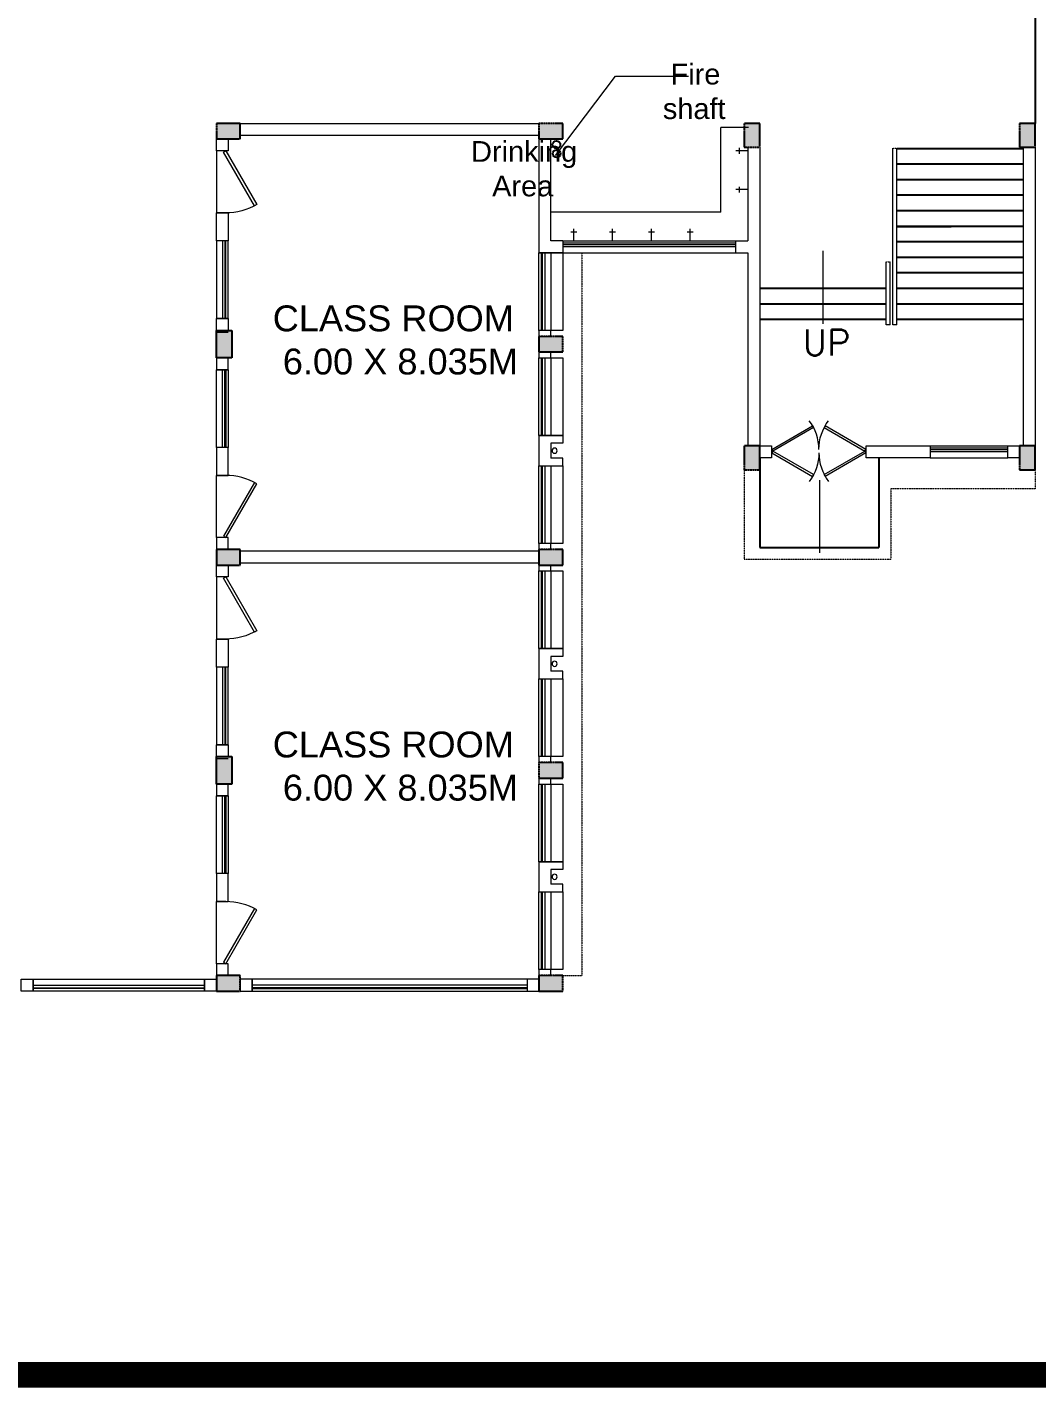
# Model space of a CAD drawing. Header units: inches. Extents: x 719368 to 6315912, y -2624014 to 446967.
# Drawn here: x 6068327 to 6087828, y -2162988 to -2136711 of the extents above; entities that cross this region are included whole.
import ezdxf
from ezdxf.lldxf.tags import DXFTag

# ---------------------------------------------------------------- set-up
doc = ezdxf.new("R2010")
doc.units = ezdxf.units.IN
doc.header["$LTSCALE"] = 20
doc.header["$MEASUREMENT"] = 0
for name, pattern in [('CENTER2', [1.125, 0.75, -0.125, 0.125, -0.125]), ('DASHED2', [0.375, 0.25, -0.125]), ('HIDDEN', [0.375, 0.25, -0.125])]:
    doc.linetypes.add(name, pattern=pattern)
doc.layers.get('0').update_dxf_attribs({"color": 51, "lineweight": 30})
for name, color, linetype in [('BL', 1, 'Continuous'), ('expension joint', 248, 'Continuous'), ('STAIRS', 1, 'Continuous')]:
    doc.layers.add(name, color=color, linetype=linetype)
for name, color, linetype, lineweight in [('CLL LEV.', 252, 'Continuous', 18), ('COL HATCH', 254, 'Continuous', 5), ('COLUMN', 2, 'Continuous', 25), ('DIM', 7, 'Continuous', 13), ('DOOR', 43, 'Continuous', 13), ('FIXTURE', 15, 'DASHDOT', 9), ('glass', 5, 'Continuous', 18), ('PROJ.', 30, 'DASHED2', 13), ('Railing', 34, 'Continuous', 20), ('Text', 7, 'Continuous', 15), ('Ventilator', 6, 'DASHED', 20), ('WALL', 1, 'Continuous', 18), ('window', 71, 'Continuous', 18), ('Window-Wall', 7, 'Continuous', 20)]:
    doc.layers.add(name, color=color, linetype=linetype, lineweight=lineweight)
doc.styles.add('L120', font='simplex.shx', dxfattribs={"height": 1})
doc.styles.add('Tabrej', font='romans.shx')
tags = doc.linetypes.add('DASHDOT', pattern=[1, 0.5, -0.25, 0, -0.25]).pattern_tags.tags
tags[10:11] = [DXFTag(74, 4), DXFTag(75, 0), DXFTag(340, '0'), DXFTag(46, 1.0), DXFTag(50, 0.0), DXFTag(44, 0.0), DXFTag(45, 0.0)]
tags[8:9] = [DXFTag(74, 4), DXFTag(75, 0), DXFTag(340, '0'), DXFTag(46, 1.0), DXFTag(50, 0.0), DXFTag(44, 0.0), DXFTag(45, 0.0)]
tags[6:7] = [DXFTag(74, 4), DXFTag(75, 0), DXFTag(340, '0'), DXFTag(46, 1.0), DXFTag(50, 0.0), DXFTag(44, 0.0), DXFTag(45, 0.0)]
tags[4:5] = [DXFTag(74, 4), DXFTag(75, 0), DXFTag(340, '0'), DXFTag(46, 1.0), DXFTag(50, 0.0), DXFTag(44, 0.0), DXFTag(45, 0.0)]
tags = doc.linetypes.add('DASHED', pattern=[0.75, 0.5, -0.25]).pattern_tags.tags
tags[6:7] = [DXFTag(74, 4), DXFTag(75, 0), DXFTag(340, '0'), DXFTag(46, 1.0), DXFTag(50, 0.0), DXFTag(44, 0.0), DXFTag(45, 0.0)]
tags[4:5] = [DXFTag(74, 4), DXFTag(75, 0), DXFTag(340, '0'), DXFTag(46, 1.0), DXFTag(50, 0.0), DXFTag(44, 0.0), DXFTag(45, 0.0)]
doc.dimstyles.new('Current Dim style', dxfattribs={"dimscale": 0.3, "dimtxt": 1.8, "dimasz": 1.2, "dimexe": 0.18, "dimexo": 1, "dimgap": 0.09, "dimtad": 0, "dimzin": 0, "dimdsep": 46, "dimtxsty": 'Tabrej', "dimcen": 0.09, "dimclrd": 256, "dimclre": 256, "dimclrt": 7, "dimadec": 0, "dimazin": 0, "dimtfac": 1, "dimtofl": 0, "dimtmove": 2, "dimatfit": 3, "dimfxl": 0, "dimtolj": 1, "dimtzin": 0, "dimlwd": -1, "dimlwe": -1, "dimarcsym": 0})
doc.dimstyles.new('DIM', dxfattribs={"dimtxt": 0.8, "dimasz": 0.4, "dimexe": 0.18, "dimexo": 0.0625, "dimgap": 0.1, "dimtad": 0, "dimdec": 3, "dimzin": 0, "dimdsep": 46, "dimtxsty": 'Tabrej', "dimcen": 0, "dimclrd": 251, "dimclre": 256, "dimclrt": 7, "dimadec": 0, "dimazin": 0, "dimtfac": 1, "dimtdec": 3, "dimtofl": 0, "dimtmove": 0, "dimatfit": 3, "dimfxl": 0, "dimtolj": 1, "dimtzin": 0, "dimlwd": -1, "dimlwe": -1, "dimarcsym": 0})

# ---------------------------------------------------------------- blocks, each defined once
blk = doc.blocks.new('1.5 M Window')
at = {"layer": 'CLL LEV.'}
for p, q in [((-0.23, 0), (-0.46, 0)), ((-0.46, 0), (-0.46, -1.5)), ((-0.46, -1.5), (-0.23, -1.5))]:
    blk.add_line(p, q, dxfattribs=at)
at = {"layer": 'window'}
for p, q in [((-0.065, 0), (-0.065, -1.5)), ((-0.05, -1.5), (-0.05, 0))]:
    blk.add_line(p, q, dxfattribs=at)
at = {"layer": 'Window-Wall'}
for p, q in [((0, 0), (-0.23, 0)), ((-0.23, 0), (-0.23, -1.5)), ((-0.115, 0), (-0.115, -1.5)), ((0, -1.5), (0, 0)), ((-0.23, -1.5), (0, -1.5))]:
    blk.add_line(p, q, dxfattribs=at)
blk = doc.blocks.new('VENTILATOR')
at = {"layer": 'Ventilator', "ltscale": 0.02}
for p, q in [((-0.18, -1.5), (-0.18, 0)), ((-0.165, 0), (-0.165, -1.5))]:
    blk.add_line(p, q, dxfattribs=at)
at = {"layer": 'Window-Wall'}
for p, q in [((-0.23, 0), (0, 0)), ((-0.23, -1.5), (-0.23, 0)), ((-0.115, 0), (-0.115, -1.5)), ((0, 0), (0, -1.5)), ((-0.23, -1.5), (0, -1.5))]:
    blk.add_line(p, q, dxfattribs=at)
blk = doc.blocks.new('New Shaft')
at = {"layer": 'FIXTURE'}
blk.add_circle((0.327, -0.302), 0.05, dxfattribs=at)
at = {"layer": 'WALL'}
for p, q in [((0.035, 0), (0.62, 0)), ((0.035, 0), (0.035, -0.46)), ((0.185, -0.46), (0.185, -0.23)), ((0.185, -0.23), (0.47, -0.23)), ((0.47, -0.46), (0.47, -0.23)), ((0.62, 0), (0.62, -0.46)), ((0.035, -0.46), (0.185, -0.46)), ((0.62, -0.46), (0.47, -0.46))]:
    blk.add_line(p, q, dxfattribs=at)
blk = doc.blocks.new('*U81')
for p, q in [((0, 0), (0, 6)), ((40, 0), (40, 6))]:
    blk.add_line(p, q)
blk.add_lwpolyline([(0, 0), (34.64, -20), (35.52, -18.48), (0.88, 1.52)], close=True)
blk.add_arc((0, 0), 40, 330, 360)
blk = doc.blocks.new('New Doors')
at = {"layer": 'DOOR'}
blk.add_line((0, 0.18), (1.199, 0.18), dxfattribs=at)
at = {"layer": 'DOOR', "xscale": 0.0299845412869386, "yscale": 0.0299845412869386, "zscale": 0.0299845412869386}
blk.add_blockref('*U81', (0, 0), dxfattribs=at)
blk = doc.blocks.new('A$C65A3360F')
at = {"layer": 'FIXTURE', "linetype": 'CENTER2'}
for p, q in [((0, 0), (-0.23, 0)), ((0, 0), (-0.23, 0)), ((-0.166, 0.057), (-0.166, 0)), ((-0.166, 0.057), (-0.166, 0)), ((-0.166, 0), (-0.166, -0.057)), ((-0.166, 0), (-0.166, -0.057))]:
    blk.add_line(p, q, dxfattribs=at)
blk = doc.blocks.new('Door - Left Hung 36 in.')
blk.add_lwpolyline([(0.8, -1.3), (0, 0), (31.2, 18), (31.9, 16.7)], close=True)
blk.add_arc((0, 0), 36, 0, 37.3101)

msp = doc.modelspace()

# ---------------------------------------------------------------- hatches: boundary and pattern name
at = {"layer": 'COL HATCH', "linetype": 'CENTER2'}
h = msp.add_hatch(color=3, dxfattribs=at)
h.dxf.hatch_style = 1
h.paths.add_polyline_path([(6071981.4461, -2138567.691), (6071981.4461, -2138867.691), (6072441.4461, -2138867.691), (6072441.4461, -2138567.691)])
h = msp.add_hatch(color=3, dxfattribs=at)
h.dxf.hatch_style = 1
h.paths.add_polyline_path([(6078211.4461, -2138567.691), (6078211.4461, -2138867.691), (6078671.4461, -2138867.691), (6078671.4461, -2138567.691)])
h = msp.add_hatch(color=3, dxfattribs=at)
h.dxf.hatch_style = 1
h.paths.add_polyline_path([(6082476.4476, -2138567.691), (6082176.4476, -2138567.691), (6082176.4476, -2139027.691), (6082476.4476, -2139027.691)])
h = msp.add_hatch(color=3, dxfattribs=at)
h.dxf.hatch_style = 1
h.paths.add_polyline_path([(6087796.4476, -2138567.691), (6087496.4476, -2138567.691), (6087496.4476, -2139027.691), (6087796.4476, -2139027.691)])
at = {"layer": 'COL HATCH'}
h = msp.add_hatch(color=3, dxfattribs=at)
h.dxf.hatch_style = 1
h.paths.add_polyline_path([(6071981.4461, -2142567.691), (6072281.4461, -2142567.691), (6072281.4461, -2143097.691), (6071981.4461, -2143097.691)])
at = {"layer": 'COL HATCH', "linetype": 'CENTER2'}
h = msp.add_hatch(color=3, dxfattribs=at)
h.dxf.hatch_style = 1
h.paths.add_polyline_path([(6078211.4461, -2142682.691), (6078211.4461, -2142982.691), (6078671.4461, -2142982.691), (6078671.4461, -2142682.691)])
h = msp.add_hatch(color=3, dxfattribs=at)
h.dxf.hatch_style = 1
h.paths.add_polyline_path([(6082476.4476, -2144797.6457), (6082176.4476, -2144797.6457), (6082176.4476, -2145257.6457), (6082476.4476, -2145257.6457)])
h = msp.add_hatch(color=3, dxfattribs=at)
h.dxf.hatch_style = 1
h.paths.add_polyline_path([(6087796.4476, -2144797.6457), (6087496.4476, -2144797.6457), (6087496.4476, -2145257.6457), (6087796.4476, -2145257.6457)])
h = msp.add_hatch(color=3, dxfattribs=at)
h.dxf.hatch_style = 1
h.paths.add_polyline_path([(6071981.4461, -2146797.691), (6071981.4461, -2147097.691), (6072441.4461, -2147097.691), (6072441.4461, -2146797.691)])
h = msp.add_hatch(color=3, dxfattribs=at)
h.dxf.hatch_style = 1
h.paths.add_polyline_path([(6078211.4461, -2146797.691), (6078211.4461, -2147097.691), (6078671.4461, -2147097.691), (6078671.4461, -2146797.691)])
at = {"layer": 'COL HATCH'}
h = msp.add_hatch(color=3, dxfattribs=at)
h.dxf.hatch_style = 1
h.paths.add_polyline_path([(6071981.4461, -2150797.691), (6072281.4461, -2150797.691), (6072281.4461, -2151327.691), (6071981.4461, -2151327.691)])
at = {"layer": 'COL HATCH', "linetype": 'CENTER2'}
h = msp.add_hatch(color=3, dxfattribs=at)
h.dxf.hatch_style = 1
h.paths.add_polyline_path([(6078211.4461, -2150912.691), (6078211.4461, -2151212.691), (6078671.4461, -2151212.691), (6078671.4461, -2150912.691)])
h = msp.add_hatch(color=3, dxfattribs=at)
h.dxf.hatch_style = 1
h.paths.add_polyline_path([(6071981.4461, -2155027.691), (6071981.4461, -2155327.691), (6072441.4461, -2155327.691), (6072441.4461, -2155027.691)])
h = msp.add_hatch(color=3, dxfattribs=at)
h.dxf.hatch_style = 1
h.paths.add_polyline_path([(6078211.4461, -2155027.691), (6078211.4461, -2155327.691), (6078671.4461, -2155327.691), (6078671.4461, -2155027.691)])

# ---------------------------------------------------------------- linework, layer by layer
at = {"color": 2, "const_width": 500}
msp.add_lwpolyline([(6163985.6268, -2162738.4634), (5919146.0467, -2162738.4634), (5919146.0467, -2110683.5862), (6163985.6268, -2110683.5862)], close=True, dxfattribs=at)
at = {"layer": 'BL'}
for centre in [(6078548.9281, -2138977.8061), (6078554.208, -2139151.8725)]:
    msp.add_circle(centre, 75, dxfattribs=at)
at = {"layer": 'COLUMN', "color": 3}
for p, q in [((6071981.4461, -2143097.691), (6071981.4461, -2142567.691)), ((6071981.4461, -2142567.691), (6072281.4461, -2142567.691)), ((6072281.4461, -2142567.691), (6072281.4461, -2143097.691)), ((6072281.4461, -2143097.691), (6071981.4461, -2143097.691)), ((6071981.4461, -2151327.691), (6071981.4461, -2150797.691)), ((6071981.4461, -2150797.691), (6072281.4461, -2150797.691)), ((6072281.4461, -2150797.691), (6072281.4461, -2151327.691)), ((6072281.4461, -2151327.691), (6071981.4461, -2151327.691))]:
    msp.add_line(p, q, dxfattribs=at)
at = {"layer": 'COLUMN', "color": 3, "linetype": 'CENTER2'}
for points in [[(6071981.4461, -2138567.691), (6071981.4461, -2138867.691), (6072441.4461, -2138867.691), (6072441.4461, -2138567.691), (6071981.4461, -2138567.691)], [(6078211.4461, -2138567.691), (6078211.4461, -2138867.691), (6078671.4461, -2138867.691), (6078671.4461, -2138567.691), (6078211.4461, -2138567.691)], [(6082476.4476, -2138567.691), (6082176.4476, -2138567.691), (6082176.4476, -2139027.691), (6082476.4476, -2139027.691), (6082476.4476, -2138567.691)], [(6087796.4476, -2138567.691), (6087496.4476, -2138567.691), (6087496.4476, -2139027.691), (6087796.4476, -2139027.691), (6087796.4476, -2138567.691)], [(6078211.4461, -2142682.691), (6078211.4461, -2142982.691), (6078671.4461, -2142982.691), (6078671.4461, -2142682.691), (6078211.4461, -2142682.691)], [(6082476.4476, -2144797.6457), (6082176.4476, -2144797.6457), (6082176.4476, -2145257.6457), (6082476.4476, -2145257.6457), (6082476.4476, -2144797.6457)], [(6087796.4476, -2144797.6457), (6087496.4476, -2144797.6457), (6087496.4476, -2145257.6457), (6087796.4476, -2145257.6457), (6087796.4476, -2144797.6457)], [(6071981.4461, -2146797.691), (6071981.4461, -2147097.691), (6072441.4461, -2147097.691), (6072441.4461, -2146797.691), (6071981.4461, -2146797.691)], [(6078211.4461, -2146797.691), (6078211.4461, -2147097.691), (6078671.4461, -2147097.691), (6078671.4461, -2146797.691), (6078211.4461, -2146797.691)], [(6078211.4461, -2150912.691), (6078211.4461, -2151212.691), (6078671.4461, -2151212.691), (6078671.4461, -2150912.691), (6078211.4461, -2150912.691)], [(6071981.4461, -2155027.691), (6071981.4461, -2155327.691), (6072441.4461, -2155327.691), (6072441.4461, -2155027.691), (6071981.4461, -2155027.691)], [(6078211.4461, -2155027.691), (6078211.4461, -2155327.691), (6078671.4461, -2155327.691), (6078671.4461, -2155027.691), (6078211.4461, -2155027.691)]]:
    msp.add_lwpolyline(points, dxfattribs=at)
at = {"layer": 'expension joint'}
msp.add_line((6087796.4476, -2135217.691), (6087796.4476, -2138567.691), dxfattribs=at)
at = {"layer": 'FIXTURE'}
for p, q in [((6082256.4461, -2138650.1169), (6081726.4461, -2138650.1169)), ((6081726.4461, -2140285.1169), (6081726.4461, -2138650.53)), ((6081726.4461, -2140285.1169), (6078441.4461, -2140285.1169))]:
    msp.add_line(p, q, dxfattribs=at)
at = {"layer": 'glass', "lineweight": 5}
for p, q in [((6078671.4461, -2140877.691), (6082016.4461, -2140877.691)), ((6082016.4461, -2140912.691), (6078671.4461, -2140912.691)), ((6085766.4476, -2144837.6457), (6087266.4476, -2144837.6457)), ((6087266.4476, -2144872.6457), (6085766.4476, -2144872.6457))]:
    msp.add_line(p, q, dxfattribs=at)
at = {"layer": 'PROJ.'}
for p, q in [((6078441.4461, -2141067.691), (6079041.4461, -2141067.691)), ((6079041.4461, -2141067.691), (6079041.4461, -2155027.691)), ((6082176.4476, -2145257.6457), (6082176.4476, -2146987.6457)), ((6085008.4471, -2145627.6683), (6085008.4471, -2146987.6457)), ((6087796.4476, -2145627.6683), (6085008.4471, -2145627.6683)), ((6082176.4476, -2146987.6457), (6085008.4471, -2146987.6457))]:
    msp.add_line(p, q, dxfattribs=at)
at = {"layer": 'PROJ.', "ltscale": 0.02}
msp.add_line((6087796.4476, -2145257.6457), (6087796.4476, -2145627.6683), dxfattribs=at)
at = {"layer": 'PROJ.', "ltscale": 0.05}
msp.add_line((6078441.4688, -2155027.691), (6079041.4461, -2155027.691), dxfattribs=at)
at = {"layer": 'Railing', "linetype": 'DASHED'}
for p, q in [((6085046.4476, -2140882.6498), (6085046.4476, -2139049.6909)), ((6085126.4476, -2140882.6498), (6085126.4476, -2139049.6909)), ((6085046.4476, -2142457.6457), (6085046.4476, -2140882.6498)), ((6085126.4476, -2142457.6457), (6085126.4476, -2140882.6498)), ((6084916.4476, -2142457.6457), (6084916.4476, -2141243.1401)), ((6084996.4476, -2142457.6457), (6084996.4476, -2141243.1401)), ((6084996.4476, -2142457.6457), (6084916.4476, -2142457.6457)), ((6085126.4476, -2142457.6457), (6085046.4476, -2142457.6457))]:
    msp.add_line(p, q, dxfattribs=at)
at = {"layer": 'Railing', "linetype": 'HIDDEN', "ltscale": 0.01}
for p, q in [((6085046.4476, -2139049.6909), (6085126.4476, -2139049.6909)), ((6084916.4476, -2141243.1401), (6084996.4476, -2141243.1401))]:
    msp.add_line(p, q, dxfattribs=at)
at = {"layer": 'STAIRS'}
for p, q in [((6087566.4476, -2139057.6457), (6085126.4476, -2139057.6457)), ((6087566.4476, -2139357.6457), (6085126.4476, -2139357.6457)), ((6087566.4476, -2139657.6457), (6085126.4476, -2139657.6457)), ((6087566.4476, -2139957.6457), (6085126.4476, -2139957.6457)), ((6087566.4476, -2140257.6457), (6085126.4476, -2140257.6457)), ((6087566.4476, -2140557.6457), (6085126.4476, -2140557.6457)), ((6085126.4476, -2140557.6457), (6086176.551, -2140557.6457)), ((6087566.4476, -2140857.6457), (6085126.4476, -2140857.6457)), ((6087566.4476, -2141157.6457), (6085126.4476, -2141157.6457)), ((6087566.4476, -2141457.6457), (6085126.4476, -2141457.6457)), ((6084916.4476, -2141757.6457), (6082476.4476, -2141757.6457)), ((6087566.4476, -2141757.6457), (6085126.4476, -2141757.6457)), ((6084916.4476, -2142057.6457), (6082476.4476, -2142057.6457)), ((6087566.4476, -2142057.6457), (6085126.4476, -2142057.6457)), ((6084916.4476, -2142357.6457), (6082476.4476, -2142357.6457)), ((6087566.4476, -2142357.6457), (6085126.4476, -2142357.6457)), ((6082476.4476, -2145027.6457), (6082476.4476, -2146757.6457)), ((6084778.4471, -2145027.6457), (6084778.4471, -2146757.6457)), ((6082476.4476, -2146757.6457), (6084778.4471, -2146757.6457))]:
    msp.add_line(p, q, dxfattribs=at)
at = {"layer": 'WALL'}
for p, q in [((6072441.4461, -2138567.691), (6078211.4461, -2138567.691)), ((6072441.4461, -2138797.691), (6078211.4461, -2138797.691)), ((6078441.4461, -2138867.691), (6078211.4461, -2138867.691)), ((6078211.4461, -2138867.691), (6078211.4461, -2141067.691)), ((6082246.4476, -2139027.691), (6082246.4476, -2140837.691)), ((6082476.4476, -2139027.691), (6082476.4476, -2144797.6457)), ((6087566.4476, -2139027.691), (6087566.4476, -2144797.6457)), ((6087796.4476, -2139027.691), (6087796.4476, -2144797.6457)), ((6078671.4461, -2141067.691), (6078211.4461, -2141067.691)), ((6078671.4461, -2140837.691), (6078441.4461, -2140837.691)), ((6078671.4461, -2140837.691), (6078671.4461, -2141067.691)), ((6082016.4461, -2140837.691), (6082246.4461, -2140837.691)), ((6082016.4461, -2141067.691), (6082016.4461, -2140837.691)), ((6082016.4461, -2141067.691), (6082246.4476, -2141067.691)), ((6082246.4476, -2141067.691), (6082246.4476, -2144797.6457)), ((6071981.4688, -2142602.691), (6072211.4688, -2142602.691)), ((6078211.4461, -2146832.691), (6072441.4461, -2146832.691)), ((6078211.4461, -2147062.691), (6072441.4461, -2147062.691)), ((6071981.4688, -2150832.691), (6072211.4688, -2150832.691))]:
    msp.add_line(p, q, dxfattribs=at)
for points in [[(6071981.4461, -2138867.691), (6072211.4461, -2138867.691), (6072211.4461, -2139097.691), (6071981.4461, -2139097.691), (6071981.4461, -2138867.691)], [(6078441.4461, -2140837.691), (6078441.4461, -2138867.691)], [(6071981.4461, -2142337.691), (6072211.4461, -2142337.691), (6072211.4461, -2142567.691), (6071981.4461, -2142567.691), (6071981.4461, -2142337.691)], [(6078441.4461, -2142567.691), (6078211.4461, -2142567.691), (6078211.4461, -2142682.691), (6078441.4461, -2142682.691), (6078441.4461, -2142567.691)], [(6071981.4461, -2143327.691), (6072211.4461, -2143327.691), (6072211.4461, -2143097.691), (6071981.4461, -2143097.691), (6071981.4461, -2143327.691)], [(6078441.4461, -2142982.691), (6078211.4461, -2142982.691), (6078211.4461, -2143097.691), (6078441.4461, -2143097.691), (6078441.4461, -2142982.691)], [(6082476.4476, -2144797.6457), (6082706.4476, -2144797.6457), (6082706.4476, -2145027.6457), (6082476.4476, -2145027.6457), (6082476.4476, -2144797.6457)], [(6087266.4476, -2144797.6457), (6087496.4476, -2144797.6457), (6087496.4476, -2145027.6457), (6087266.4476, -2145027.6457), (6087266.4476, -2144797.6457)], [(6071981.4461, -2146797.691), (6072211.4461, -2146797.691), (6072211.4461, -2146567.691), (6071981.4461, -2146567.691), (6071981.4461, -2146797.691)], [(6078441.4461, -2146682.691), (6078211.4461, -2146682.691), (6078211.4461, -2146797.691), (6078441.4461, -2146797.691), (6078441.4461, -2146682.691)], [(6078441.4688, -2146682.691), (6078211.4688, -2146682.691), (6078211.4688, -2146797.691), (6078441.4688, -2146797.691), (6078441.4688, -2146682.691)], [(6071981.4461, -2147097.691), (6072211.4461, -2147097.691), (6072211.4461, -2147327.691), (6071981.4461, -2147327.691), (6071981.4461, -2147097.691)], [(6078441.4461, -2147097.691), (6078211.4461, -2147097.691), (6078211.4461, -2147212.691), (6078441.4461, -2147212.691), (6078441.4461, -2147097.691)], [(6071981.4461, -2150567.691), (6072211.4461, -2150567.691), (6072211.4461, -2150797.691), (6071981.4461, -2150797.691), (6071981.4461, -2150567.691)], [(6078441.4461, -2150797.691), (6078211.4461, -2150797.691), (6078211.4461, -2150912.691), (6078441.4461, -2150912.691), (6078441.4461, -2150797.691)], [(6071981.4461, -2151557.691), (6072211.4461, -2151557.691), (6072211.4461, -2151327.691), (6071981.4461, -2151327.691), (6071981.4461, -2151557.691)], [(6078441.4461, -2151212.691), (6078211.4461, -2151212.691), (6078211.4461, -2151327.691), (6078441.4461, -2151327.691), (6078441.4461, -2151212.691)], [(6071981.4461, -2155027.691), (6072211.4461, -2155027.691), (6072211.4461, -2154797.691), (6071981.4461, -2154797.691), (6071981.4461, -2155027.691)], [(6078441.4461, -2154912.691), (6078211.4461, -2154912.691), (6078211.4461, -2155027.691), (6078441.4461, -2155027.691), (6078441.4461, -2154912.691)], [(6078441.4688, -2154912.691), (6078211.4688, -2154912.691), (6078211.4688, -2155027.691), (6078441.4688, -2155027.691), (6078441.4688, -2154912.691)], [(6068441.4477, -2155327.691), (6068211.4477, -2155327.691), (6068211.4477, -2155097.691), (6068441.4477, -2155097.691), (6068441.4477, -2155327.691)], [(6071981.4461, -2155327.691), (6071751.4461, -2155327.691), (6071751.4461, -2155097.691), (6071981.4461, -2155097.691), (6071981.4461, -2155327.691)], [(6072441.4461, -2155327.691), (6072671.4461, -2155327.691), (6072671.4461, -2155097.691), (6072441.4461, -2155097.691), (6072441.4461, -2155327.691)], [(6077981.4461, -2155327.691), (6078211.4461, -2155327.691), (6078211.4461, -2155097.691), (6077981.4461, -2155097.691), (6077981.4461, -2155327.691)]]:
    msp.add_lwpolyline(points, dxfattribs=at)
for points in [[(6071981.2517, -2140297.0727), (6072211.4461, -2140297.0727), (6072211.4461, -2140837.691), (6071981.2517, -2140837.691)], [(6071981.2517, -2145368.3094), (6072211.4461, -2145368.3094), (6072211.4461, -2144827.691), (6071981.2517, -2144827.691)], [(6084530.8306, -2144797.6457), (6085766.4476, -2144797.6457), (6085766.4476, -2145027.6457), (6084530.8306, -2145027.6457)], [(6071981.2517, -2148527.0727), (6072211.4461, -2148527.0727), (6072211.4461, -2149067.691), (6071981.2517, -2149067.691)], [(6071981.2517, -2153598.3094), (6072211.4461, -2153598.3094), (6072211.4461, -2153057.691), (6071981.2517, -2153057.691)]]:
    msp.add_lwpolyline(points, close=True, dxfattribs=at)
at = {"layer": 'window'}
for p, q in [((6068441.4477, -2155262.691), (6071751.4461, -2155262.691)), ((6077981.4461, -2155262.691), (6072671.4461, -2155262.691)), ((6071751.4461, -2155277.691), (6068441.4477, -2155277.691)), ((6072671.4461, -2155277.691), (6077981.4461, -2155277.691))]:
    msp.add_line(p, q, dxfattribs=at)
at = {"layer": 'Window-Wall', "lineweight": 15}
for p, q in [((6078671.4461, -2140837.691), (6082016.4461, -2140837.691)), ((6082016.4461, -2140952.691), (6078671.4461, -2140952.691)), ((6078671.4461, -2141067.691), (6082016.4461, -2141067.691)), ((6085766.4476, -2144797.6457), (6087266.4476, -2144797.6457)), ((6085766.4476, -2144797.6457), (6085766.4476, -2145027.6457)), ((6087266.4476, -2144912.6457), (6085766.4476, -2144912.6457)), ((6085766.4476, -2145027.6457), (6087266.4476, -2145027.6457))]:
    msp.add_line(p, q, dxfattribs=at)
at = {"layer": 'Window-Wall'}
for p, q in [((6068441.4477, -2155327.691), (6068441.4477, -2155097.691)), ((6068441.4477, -2155097.691), (6071751.4461, -2155097.691)), ((6068441.4477, -2155212.691), (6071751.4461, -2155212.691)), ((6071751.4461, -2155097.691), (6071751.4461, -2155327.691)), ((6077981.4461, -2155097.691), (6072671.4461, -2155097.691)), ((6072671.4461, -2155097.691), (6072671.4461, -2155327.691)), ((6077981.4461, -2155212.691), (6072671.4461, -2155212.691)), ((6071751.4461, -2155327.691), (6068441.4477, -2155327.691)), ((6072671.4461, -2155327.691), (6077981.4461, -2155327.691))]:
    msp.add_line(p, q, dxfattribs=at)

# ---------------------------------------------------------------- block references
at = {"layer": 'DOOR', "extrusion": (0, 0, -1), "xscale": -25.27777777146548, "yscale": 25.27777777146548, "zscale": -25.27777777140727}
msp.add_blockref('Door - Left Hung 36 in.', (-6082708.0908, -2144864.8579), dxfattribs=at)
at = {"layer": 'DOOR', "xscale": -25.27777777146548, "yscale": 25.27777777146548, "zscale": 25.2777777714073}
msp.add_blockref('Door - Left Hung 36 in.', (6084528.0908, -2144864.8579), dxfattribs=at)
at = {"layer": 'DOOR', "xscale": -25.27777777146548, "yscale": 25.27777777146548, "zscale": 25.2777777714073, "rotation": 180}
msp.add_blockref('Door - Left Hung 36 in.', (6082708.0908, -2144930.5314), dxfattribs=at)
at = {"layer": 'DOOR', "extrusion": (0, 0, -1), "xscale": -25.27777777146548, "yscale": 25.27777777146548, "zscale": -25.27777777140727, "rotation": 180}
msp.add_blockref('Door - Left Hung 36 in.', (-6084528.0908, -2144930.5314), dxfattribs=at)
at = {"layer": 'FIXTURE', "xscale": 1000, "yscale": 1000, "zscale": 1000}
for p in [(6082246.4476, -2139097.691), (6082246.4476, -2139847.691)]:
    msp.add_blockref('A$C65A3360F', p, dxfattribs=at)
at = {"layer": 'FIXTURE', "xscale": 1000, "yscale": 1000, "zscale": 1000, "rotation": 270}
for p in [(6078883.925, -2140837.691), (6079633.925, -2140837.691), (6080383.925, -2140837.691), (6081133.925, -2140837.691)]:
    msp.add_blockref('A$C65A3360F', p, dxfattribs=at)
at = {"layer": 'WALL', "yscale": 1000, "zscale": 1000}
for name, p, xscale, rotation in [('New Doors', (6072161.1589, -2139097.691), -1000, 90), ('VENTILATOR', (6071981.4461, -2144827.691), 1000, 180), ('New Shaft', (6078211.4461, -2144562.691), -1000, 90), ('New Doors', (6072161.1589, -2146567.691), 1000, 90), ('New Doors', (6072161.1589, -2147327.691), -1000, 90), ('New Shaft', (6078211.4461, -2148677.691), -1000, 90), ('VENTILATOR', (6071981.4461, -2153057.691), 1000, 180), ('New Shaft', (6078211.4461, -2152792.691), -1000, 90), ('New Doors', (6072161.1589, -2154797.691), 1000, 90)]:
    msp.add_blockref(name, p, dxfattribs=dict(at, xscale=xscale, rotation=rotation))
at = {"layer": 'WALL', "xscale": -1000, "yscale": 1000, "zscale": 1000}
for p in [(6071981.4461, -2140837.691), (6071981.4461, -2149067.691)]:
    msp.add_blockref('VENTILATOR', p, dxfattribs=at)
at = {"layer": 'Window-Wall', "xscale": -1000, "yscale": 1000, "zscale": 1000}
for p in [(6078211.4461, -2141067.691), (6078211.4461, -2143097.691), (6078211.4461, -2145182.691), (6078211.4461, -2147212.691), (6078211.4461, -2149297.691), (6078211.4461, -2151327.691), (6078211.4461, -2153412.691)]:
    msp.add_blockref('1.5 M Window', p, dxfattribs=at)

# ---------------------------------------------------------------- texts
at = {"layer": 'Text', "lineweight": 30, "char_height": 400, "attachment_point": 1, "style": 'L120'}
for s, width, insert in [('\\pi-445.43;{\\fArial|b0|i0|c0|p34;Fire \\P\\pi-593.86;shaft}', 2.454924, (6081199.111, -2137417.5092)), ('\\pi-982.36;{\\fArial|b0|i0|c0|p34;Drinking\\P\\pi-576.08;Area}', 4.450523, (6077882.9981, -2138910.5974))]:
    msp.add_mtext_dynamic_manual_height_columns(s, width=width, gutter_width=5, heights=[0], dxfattribs=dict(at, insert=insert))
at = {"layer": 'Text', "lineweight": 30, "char_height": 500, "attachment_point": 1, "style": 'L120'}
for s, insert, width in [('{\\fArial|b0|i0|c0|p34;CLASS ROOM\\P 6.00 X 8.035M}', (6073069.4124, -2142084.2346), 9930.81553), ('UP', (6083304.9859, -2142550.0442), 1001.447484), ('{\\fArial|b0|i0|c0|p34;CLASS ROOM\\P 6.00 X 8.035M}', (6073069.4124, -2150314.2346), 9930.81553)]:
    msp.add_mtext(s, dxfattribs=dict(at, insert=insert, width=width))

# ---------------------------------------------------------------- leaders
at = {"layer": 'DIM'}
msp.add_leader([(6078531.1618, -2139186.4069), (6079687.6037, -2137657.1748), (6081100.0514, -2137657.1748)], dimstyle='DIM', override={"dimgap": 0.1, "dimtad": 0, "dimarcsym": 1}, dxfattribs=at)
for points in [[(6083696.4476, -2141031.9925), (6083696.4476, -2142436.6667)], [(6083637.3538, -2146861.4366), (6083637.3538, -2145456.7623)]]:
    msp.add_leader(points, dimstyle='Current Dim style', dxfattribs=at)

doc.saveas('drawing.dxf')
